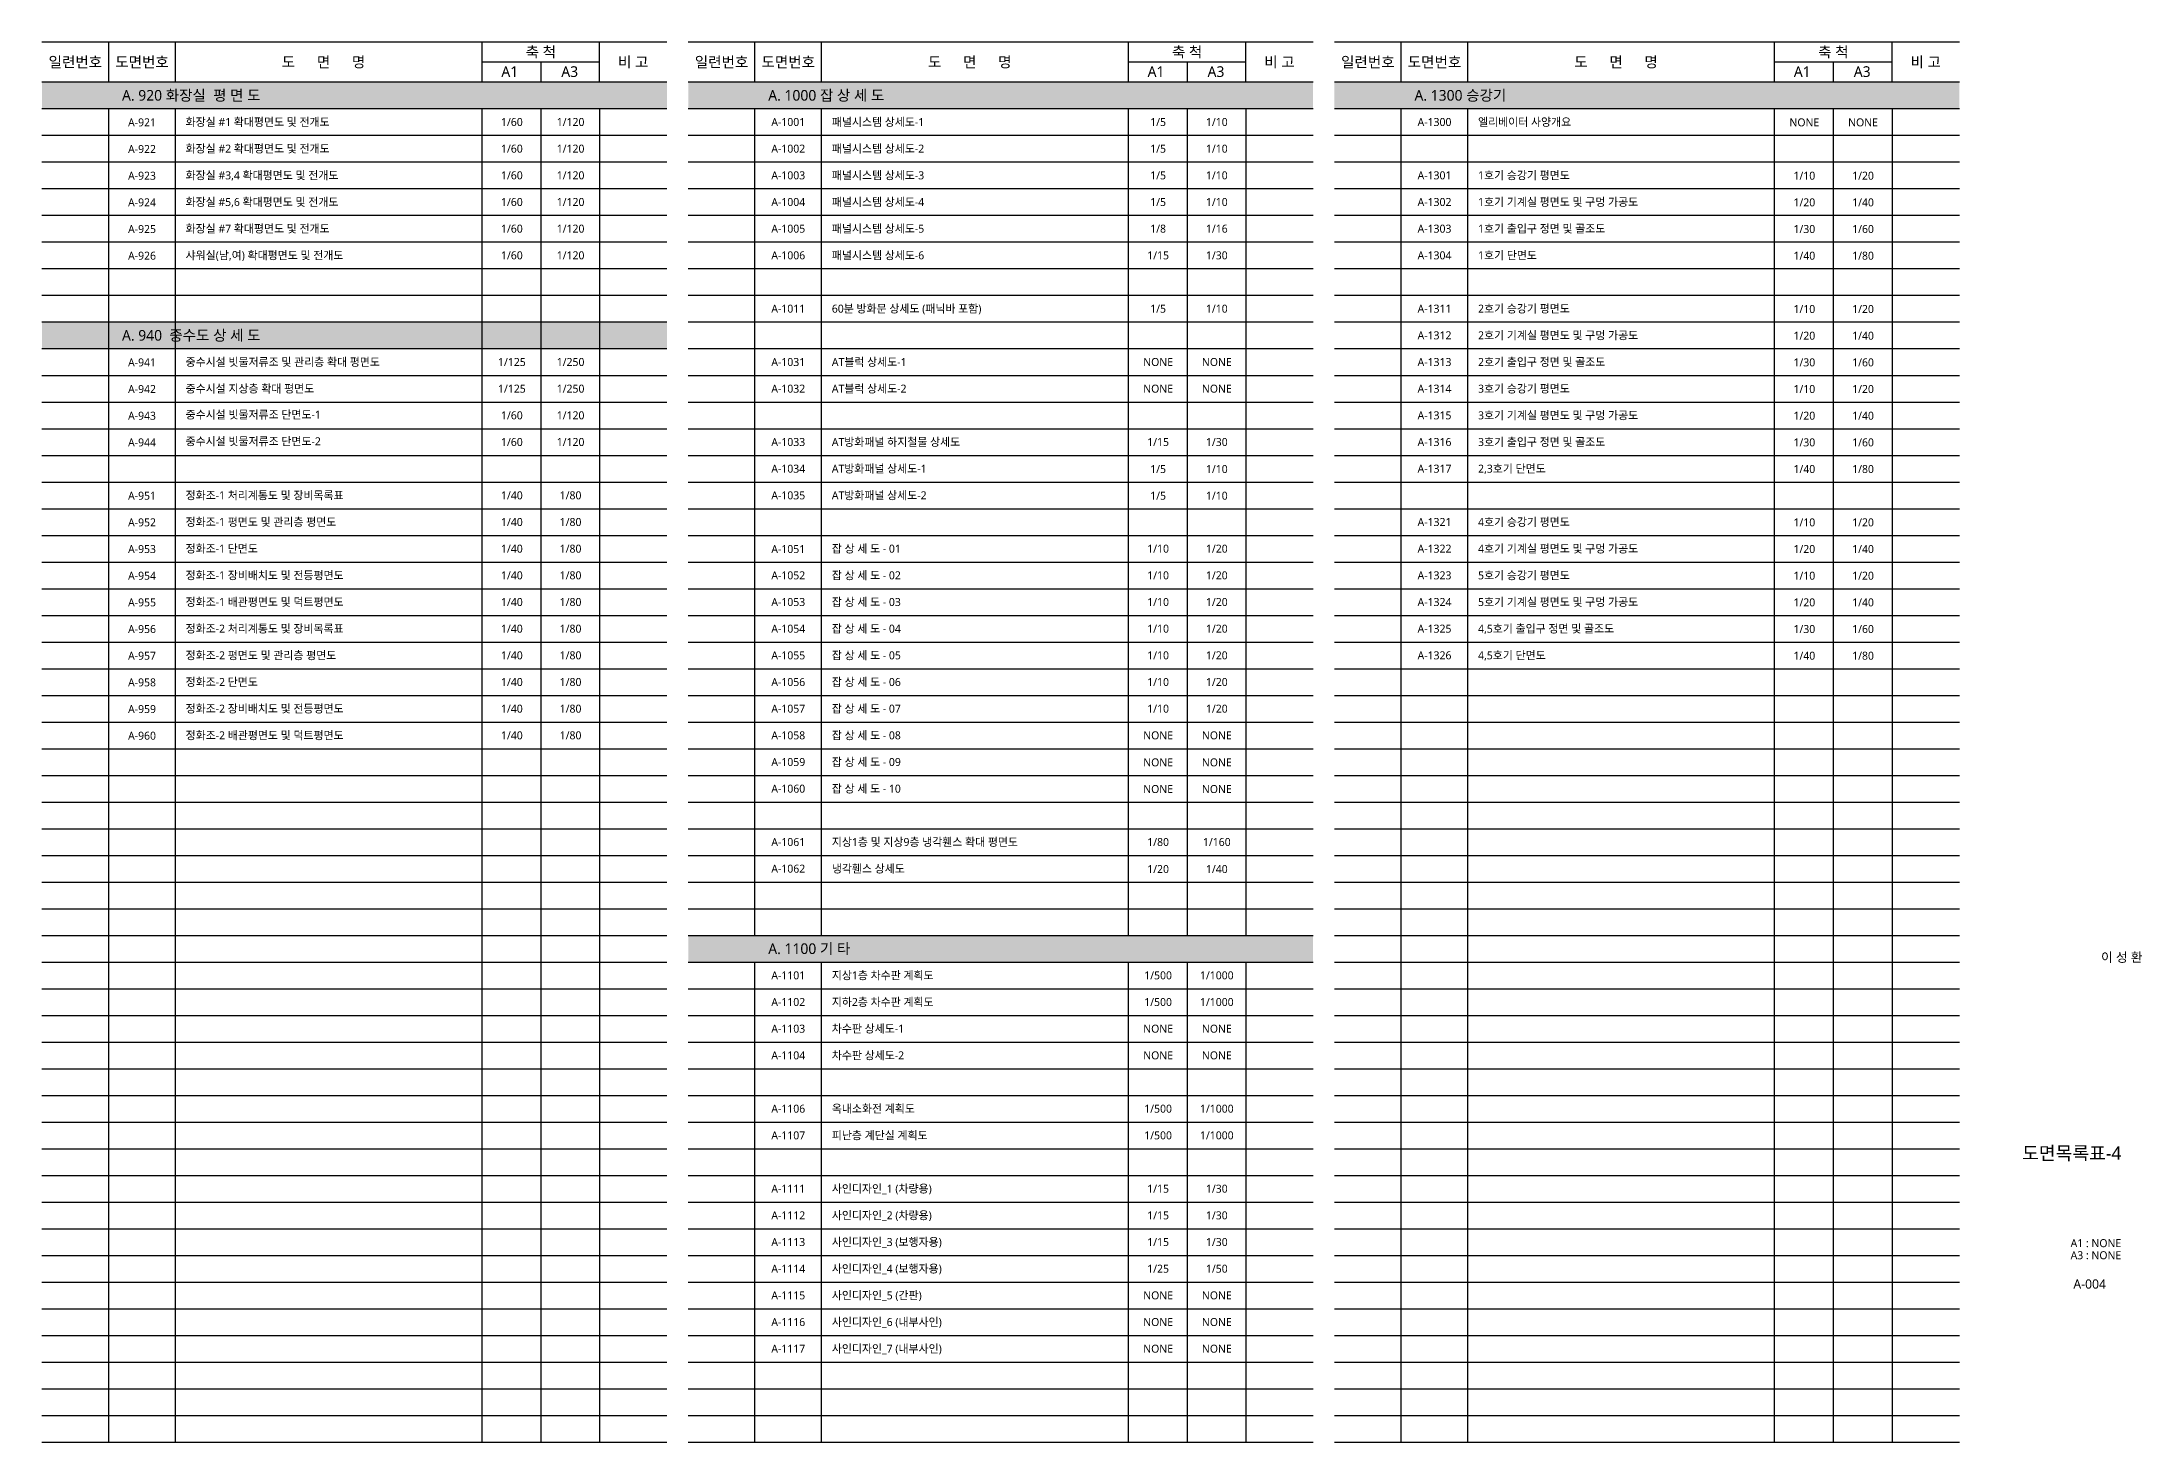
# Model space of a CAD drawing. Header units: millimetres. Extents: x 4153 to 7461, y -2683 to -2158.
# Drawn here: x 6673 to 7461, y -2683 to -2158 of the extents above; entities that cross this region are included whole.
import ezdxf
from ezdxf.enums import TextEntityAlignment as Align

# ---------------------------------------------------------------- set-up
doc = ezdxf.new("R2010")
doc.units = ezdxf.units.MM
doc.layers.get('0').update_dxf_attribs({"linetype": 'CONTINUOUS'})
for name, color, linetype in [('A-BORD-TEXT', 3, 'CONTINUOUS'), ('A-XXXX-SOLD', 252, 'CONTINUOUS'), ('A-XXXX-TABL', 7, 'CONTINUOUS'), ('A-XXXX-TXT2', 3, 'CONTINUOUS')]:
    doc.layers.add(name, color=color, linetype=linetype)
doc.styles.add('맑은고딕', font='malgun.ttf')

# ---------------------------------------------------------------- blocks, each defined once
blk = doc.blocks.new('Table')
at = {"layer": 'A-XXXX-TABL', "color": 2}
for p, q in [((0, 525), (234.25, 525)), ((242.25, 525), (476.5, 525)), ((484.5, 525), (718.75, 525)), ((0, 510), (234.25, 510)), ((242.25, 510), (476.5, 510)), ((484.5, 510), (718.75, 510)), ((0, 0), (234.25, 0)), ((242.25, 0), (476.5, 0)), ((484.5, 0), (718.75, 0))]:
    blk.add_line(p, q, dxfattribs=at)
at = {"layer": 'A-XXXX-TABL'}
for p, q in [((25, 510), (25, 525)), ((50, 510), (50, 525)), ((165, 510), (165, 525)), ((209, 510), (209, 525)), ((267.25, 510), (267.25, 525)), ((292.25, 510), (292.25, 525)), ((407.25, 510), (407.25, 525)), ((451.25, 510), (451.25, 525)), ((509.5, 510), (509.5, 525)), ((534.5, 510), (534.5, 525)), ((649.5, 510), (649.5, 525)), ((693.5, 510), (693.5, 525)), ((165, 517.5), (209, 517.5)), ((187, 517.5), (187, 510)), ((407.25, 517.5), (451.25, 517.5)), ((429.25, 517.5), (429.25, 510)), ((649.5, 517.5), (693.5, 517.5)), ((671.5, 517.5), (671.5, 510)), ((25, 0), (25, 500)), ((50, 0), (50, 500)), ((165, 0), (165, 500)), ((187, 500), (187, 0)), ((209, 500), (209, 0)), ((267.25, 0), (267.25, 500)), ((292.25, 0), (292.25, 500)), ((407.25, 0), (407.25, 500)), ((429.25, 500), (429.25, 0)), ((451.25, 500), (451.25, 0)), ((509.5, 0), (509.5, 500)), ((534.5, 0), (534.5, 500)), ((649.5, 0), (649.5, 500)), ((671.5, 500), (671.5, 0)), ((693.5, 500), (693.5, 0))]:
    blk.add_line(p, q, dxfattribs=at)
at = {"layer": 'A-XXXX-TABL', "color": 3}
for p, q in [((0, 500), (234.25, 500)), ((242.25, 500), (476.5, 500)), ((484.5, 500), (718.75, 500))]:
    blk.add_line(p, q, dxfattribs=at)
at = {"layer": 'A-XXXX-TABL', "color": 8}
for p, q in [((0, 490), (234.25, 490)), ((242.25, 490), (476.5, 490)), ((484.5, 490), (718.75, 490)), ((0, 480), (234.25, 480)), ((242.25, 480), (476.5, 480)), ((484.5, 480), (718.75, 480)), ((0, 470), (234.25, 470)), ((242.25, 470), (476.5, 470)), ((484.5, 470), (718.75, 470)), ((0, 460), (234.25, 460)), ((242.25, 460), (476.5, 460)), ((484.5, 460), (718.75, 460)), ((0, 450), (234.25, 450)), ((242.25, 450), (476.5, 450)), ((484.5, 450), (718.75, 450)), ((0, 440), (234.25, 440)), ((242.25, 440), (476.5, 440)), ((484.5, 440), (718.75, 440)), ((0, 430), (234.25, 430)), ((242.25, 430), (476.5, 430)), ((484.5, 430), (718.75, 430)), ((0, 420), (234.25, 420)), ((242.25, 420), (476.5, 420)), ((484.5, 420), (718.75, 420)), ((0, 410), (234.25, 410)), ((242.25, 410), (476.5, 410)), ((484.5, 410), (718.75, 410)), ((0, 400), (234.25, 400)), ((242.25, 400), (476.5, 400)), ((484.5, 400), (718.75, 400)), ((0, 390), (234.25, 390)), ((242.25, 390), (476.5, 390)), ((484.5, 390), (718.75, 390)), ((0, 380), (234.25, 380)), ((242.25, 380), (476.5, 380)), ((484.5, 380), (718.75, 380)), ((0, 370), (234.25, 370)), ((242.25, 370), (476.5, 370)), ((484.5, 370), (718.75, 370)), ((0, 360), (234.25, 360)), ((242.25, 360), (476.5, 360)), ((484.5, 360), (718.75, 360)), ((0, 350), (234.25, 350)), ((242.25, 350), (476.5, 350)), ((484.5, 350), (718.75, 350)), ((0, 340), (234.25, 340)), ((242.25, 340), (476.5, 340)), ((484.5, 340), (718.75, 340)), ((0, 330), (234.25, 330)), ((242.25, 330), (476.5, 330)), ((484.5, 330), (718.75, 330)), ((0, 320), (234.25, 320)), ((242.25, 320), (476.5, 320)), ((484.5, 320), (718.75, 320)), ((0, 310), (234.25, 310)), ((242.25, 310), (476.5, 310)), ((484.5, 310), (718.75, 310)), ((0, 300), (234.25, 300)), ((242.25, 300), (476.5, 300)), ((484.5, 300), (718.75, 300)), ((0, 290), (234.25, 290)), ((242.25, 290), (476.5, 290)), ((484.5, 290), (718.75, 290)), ((0, 280), (234.25, 280)), ((242.25, 280), (476.5, 280)), ((484.5, 280), (718.75, 280)), ((0, 270), (234.25, 270)), ((242.25, 270), (476.5, 270)), ((484.5, 270), (718.75, 270)), ((0, 260), (234.25, 260)), ((242.25, 260), (476.5, 260)), ((484.5, 260), (718.75, 260)), ((0, 250), (234.25, 250)), ((242.25, 250), (476.5, 250)), ((484.5, 250), (718.75, 250)), ((0, 240), (234.25, 240)), ((242.25, 240), (476.5, 240)), ((484.5, 240), (718.75, 240)), ((0, 230), (234.25, 230)), ((242.25, 230), (476.5, 230)), ((484.5, 230), (718.75, 230)), ((0, 220), (234.25, 220)), ((242.25, 220), (476.5, 220)), ((484.5, 220), (718.75, 220)), ((0, 210), (234.25, 210)), ((242.25, 210), (476.5, 210)), ((484.5, 210), (718.75, 210)), ((0, 200), (234.25, 200)), ((242.25, 200), (476.5, 200)), ((484.5, 200), (718.75, 200)), ((0, 190), (234.25, 190)), ((242.25, 190), (476.5, 190)), ((484.5, 190), (718.75, 190)), ((0, 180), (234.25, 180)), ((242.25, 180), (476.5, 180)), ((484.5, 180), (718.75, 180)), ((0, 170), (234.25, 170)), ((242.25, 170), (476.5, 170)), ((484.5, 170), (718.75, 170)), ((0, 160), (234.25, 160)), ((242.25, 160), (476.5, 160)), ((484.5, 160), (718.75, 160)), ((0, 150), (234.25, 150)), ((242.25, 150), (476.5, 150)), ((484.5, 150), (718.75, 150)), ((0, 140), (234.25, 140)), ((242.25, 140), (476.5, 140)), ((484.5, 140), (718.75, 140)), ((0, 130), (234.25, 130)), ((242.25, 130), (476.5, 130)), ((484.5, 130), (718.75, 130)), ((0, 120), (234.25, 120)), ((242.25, 120), (476.5, 120)), ((484.5, 120), (718.75, 120)), ((0, 110), (234.25, 110)), ((242.25, 110), (476.5, 110)), ((484.5, 110), (718.75, 110)), ((0, 100), (234.25, 100)), ((242.25, 100), (476.5, 100)), ((484.5, 100), (718.75, 100)), ((0, 90), (234.25, 90)), ((242.25, 90), (476.5, 90)), ((484.5, 90), (718.75, 90)), ((0, 80), (234.25, 80)), ((242.25, 80), (476.5, 80)), ((484.5, 80), (718.75, 80)), ((0, 70), (234.25, 70)), ((242.25, 70), (476.5, 70)), ((484.5, 70), (718.75, 70)), ((0, 60), (234.25, 60)), ((242.25, 60), (476.5, 60)), ((484.5, 60), (718.75, 60)), ((0, 50), (234.25, 50)), ((242.25, 50), (476.5, 50)), ((484.5, 50), (718.75, 50)), ((0, 40), (234.25, 40)), ((242.25, 40), (476.5, 40)), ((484.5, 40), (718.75, 40)), ((0, 30), (234.25, 30)), ((242.25, 30), (476.5, 30)), ((484.5, 30), (718.75, 30)), ((0, 20), (234.25, 20)), ((242.25, 20), (476.5, 20)), ((484.5, 20), (718.75, 20)), ((0, 10), (234.25, 10)), ((242.25, 10), (476.5, 10)), ((484.5, 10), (718.75, 10))]:
    blk.add_line(p, q, dxfattribs=at)

msp = doc.modelspace()

# ---------------------------------------------------------------- hatches: boundary and pattern name
at = {"layer": 'A-XXXX-SOLD'}
h = msp.add_hatch(color=256, dxfattribs=at)
h.dxf.hatch_style = 1
h.paths.add_polyline_path([(6673.36, -2183.48), (6673.36, -2173.48), (6907.61, -2173.48), (6907.61, -2183.48)])
h = msp.add_hatch(color=256, dxfattribs=at)
h.dxf.hatch_style = 1
h.paths.add_polyline_path([(7157.86, -2183.48), (7157.86, -2173.48), (7392.11, -2173.48), (7392.11, -2183.48)])
h = msp.add_hatch(color=256, dxfattribs=at)
h.dxf.hatch_style = 1
h.paths.add_polyline_path([(6673.36, -2273.48), (6673.36, -2263.48), (6907.61, -2263.48), (6907.61, -2273.48)])

# ---------------------------------------------------------------- linework, layer by layer
at = {"layer": 'A-XXXX-TABL', "color": 3}
for p, q in [((7157.86, -2173.48), (7392.11, -2173.48)), ((7157.86, -2183.48), (7392.11, -2183.48)), ((6673.36, -2263.48), (6907.61, -2263.48)), ((6673.36, -2273.48), (6907.61, -2273.48))]:
    msp.add_line(p, q, dxfattribs=at)

# ---------------------------------------------------------------- texts
at = {"layer": 'A-BORD-TEXT', "style": '맑은고딕'}
for s, p in [('이 성 환', (7460.75, -2503.45)), ('A-004', (7447.06, -2625.98))]:
    msp.add_text(s, height=3.5, dxfattribs=at).set_placement(p, align=Align.RIGHT)
msp.add_text('도면목록표-4', height=5, dxfattribs=at).set_placement((7434.24, -2575.15), align=Align.MIDDLE_CENTER)
for s, p in [('A1 : NONE', (7433.81, -2610.41)), ('A3 : NONE', (7433.81, -2614.94))]:
    msp.add_text(s, height=3, dxfattribs=at).set_placement(p)
at = {"layer": 'A-XXXX-TXT2', "style": '맑은고딕'}
for s, height, p in [('일련번호', 4, (6685.86, -2165.98)), ('도면번호', 4, (6710.86, -2165.98)), ('도      면      명', 4, (6778.9, -2165.98)), ('축 척', 4, (6860.37, -2162.23)), ('비 고', 4, (6894.99, -2165.98)), ('일련번호', 4, (6928.11, -2165.98)), ('도면번호', 4, (6953.11, -2165.98)), ('도      면      명', 4, (7021.15, -2165.98)), ('축 척', 4, (7102.62, -2162.23)), ('비 고', 4, (7137.24, -2165.98)), ('일련번호', 4, (7170.36, -2165.98)), ('도면번호', 4, (7195.36, -2165.98)), ('도      면      명', 4, (7263.4, -2165.98)), ('축 척', 4, (7344.87, -2162.23)), ('비 고', 4, (7379.49, -2165.98)), ('A1', 4, (7333.22, -2169.58)), ('A3', 4, (7355.69, -2169.58)), ('A-1300', 3, (7195.36, -2188.48)), ('NONE', 3, (7334, -2188.62)), ('NONE', 3, (7356, -2188.62)), ('A-922', 3, (6710.86, -2198.62)), ('1/60', 3, (6849.5, -2198.48)), ('1/120', 3, (6871.5, -2198.48)), ('A-1002', 3, (6953.11, -2198.48)), ('1/5', 3, (7091.75, -2198.48)), ('1/10', 3, (7113.75, -2198.48)), ('A-923', 3, (6710.86, -2208.62)), ('1/60', 3, (6849.5, -2208.48)), ('1/120', 3, (6871.5, -2208.48)), ('A-1003', 3, (6953.11, -2208.48)), ('1/5', 3, (7091.75, -2208.48)), ('1/10', 3, (7113.75, -2208.48)), ('A-1301', 3, (7195.36, -2208.48)), ('1/10', 3, (7334, -2208.62)), ('1/20', 3, (7356, -2208.62)), ('A-924', 3, (6710.86, -2218.62)), ('1/60', 3, (6849.5, -2218.48)), ('1/120', 3, (6871.5, -2218.48)), ('A-1004', 3, (6953.11, -2218.48)), ('1/5', 3, (7091.75, -2218.48)), ('1/10', 3, (7113.75, -2218.48)), ('A-1302', 3, (7195.36, -2218.48)), ('1/20', 3, (7334, -2218.62)), ('1/40', 3, (7356, -2218.62)), ('A-925', 3, (6710.86, -2228.62)), ('1/60', 3, (6849.5, -2228.48)), ('1/120', 3, (6871.5, -2228.48)), ('A-1005', 3, (6953.11, -2228.48)), ('1/8', 3, (7091.75, -2228.48)), ('1/16', 3, (7113.75, -2228.48)), ('A-1303', 3, (7195.36, -2228.48)), ('1/30', 3, (7334, -2228.62)), ('1/60', 3, (7356, -2228.62)), ('A-926', 3, (6710.86, -2238.62)), ('1/60', 3, (6849.5, -2238.48)), ('1/120', 3, (6871.5, -2238.48)), ('A-1006', 3, (6953.11, -2238.48)), ('1/15', 3, (7091.75, -2238.48)), ('1/30', 3, (7113.75, -2238.48)), ('A-1304', 3, (7195.36, -2238.48)), ('1/40', 3, (7334, -2238.62)), ('1/80', 3, (7356, -2238.62)), ('A-1011', 3, (6953.11, -2258.48)), ('1/5', 3, (7091.75, -2258.48)), ('1/10', 3, (7113.75, -2258.48)), ('A-1311', 3, (7195.36, -2258.48)), ('1/10', 3, (7334, -2258.62)), ('1/20', 3, (7356, -2258.62)), ('A-1312', 3, (7195.36, -2268.48)), ('1/20', 3, (7334, -2268.62)), ('1/40', 3, (7356, -2268.62)), ('A-941', 3, (6710.86, -2278.62)), ('1/125', 3, (6849.5, -2278.48)), ('1/250', 3, (6871.5, -2278.48)), ('A-1031', 3, (6953.11, -2278.48)), ('NONE', 3, (7091.75, -2278.48)), ('NONE', 3, (7113.75, -2278.48)), ('A-1313', 3, (7195.36, -2278.48)), ('1/30', 3, (7334, -2278.62)), ('1/60', 3, (7356, -2278.62)), ('A-942', 3, (6710.86, -2288.62)), ('1/125', 3, (6849.5, -2288.48)), ('1/250', 3, (6871.5, -2288.48)), ('A-1032', 3, (6953.11, -2288.48)), ('NONE', 3, (7091.75, -2288.48)), ('NONE', 3, (7113.75, -2288.48)), ('A-1314', 3, (7195.36, -2288.48)), ('1/10', 3, (7334, -2288.62)), ('1/20', 3, (7356, -2288.62)), ('A-943', 3, (6710.86, -2298.62)), ('1/60', 3, (6849.5, -2298.48)), ('1/120', 3, (6871.5, -2298.48)), ('A-1315', 3, (7195.36, -2298.48)), ('1/20', 3, (7334, -2298.62)), ('1/40', 3, (7356, -2298.62)), ('A-944', 3, (6710.86, -2308.62)), ('1/60', 3, (6849.5, -2308.48)), ('1/120', 3, (6871.5, -2308.48)), ('A-1033', 3, (6953.11, -2308.48)), ('1/15', 3, (7091.75, -2308.48)), ('1/30', 3, (7113.75, -2308.48)), ('A-1316', 3, (7195.36, -2308.48)), ('1/30', 3, (7334, -2308.62)), ('1/60', 3, (7356, -2308.62)), ('A-1034', 3, (6953.11, -2318.48)), ('1/5', 3, (7091.75, -2318.62)), ('1/10', 3, (7113.75, -2318.62)), ('A-1317', 3, (7195.36, -2318.48)), ('1/40', 3, (7334, -2318.62)), ('1/80', 3, (7356, -2318.62)), ('A-951', 3, (6710.86, -2328.62)), ('1/40', 3, (6849.5, -2328.48)), ('1/80', 3, (6871.5, -2328.48)), ('A-1035', 3, (6953.11, -2328.48)), ('1/5', 3, (7091.75, -2328.62)), ('1/10', 3, (7113.75, -2328.62)), ('A-952', 3, (6710.86, -2338.62)), ('1/40', 3, (6849.5, -2338.48)), ('1/80', 3, (6871.5, -2338.48)), ('A-1321', 3, (7195.36, -2338.48)), ('1/10', 3, (7334, -2338.62)), ('1/20', 3, (7356, -2338.62)), ('A-953', 3, (6710.86, -2348.62)), ('1/40', 3, (6849.5, -2348.48)), ('1/80', 3, (6871.5, -2348.48)), ('A-1051', 3, (6953.11, -2348.62)), ('1/10', 3, (7091.75, -2348.48)), ('1/20', 3, (7113.75, -2348.48)), ('A-1322', 3, (7195.36, -2348.48)), ('1/20', 3, (7334, -2348.62)), ('1/40', 3, (7356, -2348.62)), ('A-954', 3, (6710.86, -2358.62)), ('1/40', 3, (6849.5, -2358.48)), ('1/80', 3, (6871.5, -2358.48)), ('A-1052', 3, (6953.11, -2358.48)), ('1/10', 3, (7091.75, -2358.48)), ('1/20', 3, (7113.75, -2358.48)), ('A-1323', 3, (7195.36, -2358.48)), ('1/10', 3, (7334, -2358.62)), ('1/20', 3, (7356, -2358.62)), ('A-955', 3, (6710.86, -2368.62)), ('1/40', 3, (6849.5, -2368.48)), ('1/80', 3, (6871.5, -2368.48)), ('A-1053', 3, (6953.11, -2368.48)), ('1/10', 3, (7091.75, -2368.48)), ('1/20', 3, (7113.75, -2368.48)), ('A-1324', 3, (7195.36, -2368.48)), ('1/20', 3, (7334, -2368.62)), ('1/40', 3, (7356, -2368.62)), ('A-956', 3, (6710.86, -2378.62)), ('1/40', 3, (6849.5, -2378.48)), ('1/80', 3, (6871.5, -2378.48)), ('A-1054', 3, (6953.11, -2378.48)), ('1/10', 3, (7091.75, -2378.48)), ('1/20', 3, (7113.75, -2378.48)), ('A-1325', 3, (7195.36, -2378.48)), ('1/30', 3, (7334, -2378.62)), ('1/60', 3, (7356, -2378.62)), ('A-957', 3, (6710.86, -2388.62)), ('1/40', 3, (6849.5, -2388.48)), ('1/80', 3, (6871.5, -2388.48)), ('A-1055', 3, (6953.11, -2388.48)), ('1/10', 3, (7091.75, -2388.48)), ('1/20', 3, (7113.75, -2388.48)), ('A-1326', 3, (7195.36, -2388.48)), ('1/40', 3, (7334, -2388.62)), ('1/80', 3, (7356, -2388.62)), ('A-958', 3, (6710.86, -2398.62)), ('1/40', 3, (6849.5, -2398.48)), ('1/80', 3, (6871.5, -2398.48)), ('A-1056', 3, (6953.11, -2398.48)), ('1/10', 3, (7091.75, -2398.48)), ('1/20', 3, (7113.75, -2398.48)), ('A-959', 3, (6710.86, -2408.62)), ('1/40', 3, (6849.5, -2408.48)), ('1/80', 3, (6871.5, -2408.48)), ('A-1057', 3, (6953.11, -2408.48)), ('1/10', 3, (7091.75, -2408.48)), ('1/20', 3, (7113.75, -2408.48)), ('A-960', 3, (6710.86, -2418.62)), ('1/40', 3, (6849.5, -2418.48)), ('1/80', 3, (6871.5, -2418.48)), ('A-1058', 3, (6953.11, -2418.48)), ('NONE', 3, (7091.75, -2418.48)), ('NONE', 3, (7113.75, -2418.48)), ('A-1059', 3, (6953.11, -2428.48)), ('NONE', 3, (7091.75, -2428.62)), ('NONE', 3, (7113.75, -2428.62)), ('A-1060', 3, (6953.11, -2438.48)), ('NONE', 3, (7091.75, -2438.62)), ('NONE', 3, (7113.75, -2438.62)), ('A-1061', 3, (6953.11, -2458.48)), ('1/80', 3, (7091.75, -2458.48)), ('1/160', 3, (7113.75, -2458.48)), ('A-1062', 3, (6953.11, -2468.48)), ('1/20', 3, (7091.75, -2468.62)), ('1/40', 3, (7113.75, -2468.62)), ('A-1102', 3, (6953.11, -2518.48)), ('1/500', 3, (7091.75, -2518.48)), ('1/1000', 3, (7113.75, -2518.48)), ('A-1103', 3, (6953.11, -2528.48)), ('NONE', 3, (7091.75, -2528.48)), ('NONE', 3, (7113.75, -2528.48)), ('A-1104', 3, (6953.11, -2538.48)), ('NONE', 3, (7091.75, -2538.48)), ('NONE', 3, (7113.75, -2538.48)), ('A-1106', 3, (6953.11, -2558.48)), ('1/500', 3, (7091.75, -2558.48)), ('1/1000', 3, (7113.75, -2558.48)), ('A-1107', 3, (6953.11, -2568.48)), ('1/500', 3, (7091.75, -2568.48)), ('1/1000', 3, (7113.75, -2568.48)), ('A-1111', 3, (6953.11, -2588.48)), ('1/15', 3, (7091.75, -2588.48)), ('1/30', 3, (7113.75, -2588.48)), ('A-1112', 3, (6953.11, -2598.48)), ('1/15', 3, (7091.75, -2598.48)), ('1/30', 3, (7113.75, -2598.48)), ('A-1113', 3, (6953.11, -2608.48)), ('1/15', 3, (7091.75, -2608.48)), ('1/30', 3, (7113.75, -2608.48)), ('A-1114', 3, (6953.11, -2618.48)), ('1/25', 3, (7091.75, -2618.48)), ('1/50', 3, (7113.75, -2618.48)), ('A-1115', 3, (6953.11, -2628.48)), ('NONE', 3, (7091.75, -2628.48)), ('NONE', 3, (7113.75, -2628.48)), ('A-1116', 3, (6953.11, -2638.48)), ('NONE', 3, (7091.75, -2638.48)), ('NONE', 3, (7113.75, -2638.48)), ('A-1117', 3, (6953.11, -2648.48)), ('NONE', 3, (7091.75, -2648.48)), ('NONE', 3, (7113.75, -2648.48))]:
    msp.add_text(s, height=height, dxfattribs=at).set_placement(p, align=Align.MIDDLE_CENTER)
for s, height, p in [('A. 1300 승강기', 4, (7187.86, -2178.48)), ('엘리베이터 사양개요', 3, (7211.69, -2188.48)), ('화장실 #2 확대평면도 및 전개도', 3, (6727.19, -2198.48)), ('패널시스템 상세도-2', 3, (6969.44, -2198.48)), ('화장실 #3,4 확대평면도 및 전개도', 3, (6727.19, -2208.48)), ('패널시스템 상세도-3', 3, (6969.44, -2208.48)), ('1호기 승강기 평면도', 3, (7211.69, -2208.48)), ('화장실 #5,6 확대평면도 및 전개도', 3, (6727.19, -2218.48)), ('패널시스템 상세도-4', 3, (6969.44, -2218.48)), ('1호기 기계실 평면도 및 구멍 가공도', 3, (7211.69, -2218.48)), ('화장실 #7 확대평면도 및 전개도', 3, (6727.19, -2228.48)), ('패널시스템 상세도-5', 3, (6969.44, -2228.48)), ('1호기 출입구 정면 및 골조도', 3, (7211.69, -2228.48)), ('샤워실(남,여) 확대평면도 및 전개도', 3, (6727.19, -2238.48)), ('패널시스템 상세도-6', 3, (6969.44, -2238.48)), ('1호기 단면도', 3, (7211.69, -2238.48)), ('60분 방화문 상세도 (패닉바 포함)', 3, (6969.44, -2258.48)), ('2호기 승강기 평면도', 3, (7211.69, -2258.48)), ('A. 940  중수도 상 세 도', 4, (6703.36, -2268.48)), ('2호기 기계실 평면도 및 구멍 가공도', 3, (7211.69, -2268.48)), ('중수시설 빗물저류조 및 관리층 확대 평면도', 3, (6727.19, -2278.48)), ('AT블럭 상세도-1', 3, (6969.44, -2278.48)), ('2호기 출입구 정면 및 골조도', 3, (7211.69, -2278.48)), ('중수시설 지상층 확대 평면도', 3, (6727.19, -2288.48)), ('AT블럭 상세도-2', 3, (6969.44, -2288.48)), ('3호기 승강기 평면도', 3, (7211.69, -2288.48)), ('중수시설 빗물저류조 단면도-1', 3, (6727.19, -2298.23)), ('3호기 기계실 평면도 및 구멍 가공도', 3, (7211.69, -2298.48)), ('중수시설 빗물저류조 단면도-2', 3, (6727.19, -2308.23)), ('AT방화패널 하지철물 상세도', 3, (6969.44, -2308.48)), ('3호기 출입구 정면 및 골조도', 3, (7211.69, -2308.48)), ('AT방화패널 상세도-1', 3, (6969.44, -2318.48)), ('2,3호기 단면도', 3, (7211.69, -2318.48)), ('정화조-1 처리계통도 및 장비목록표', 3, (6727.19, -2328.48)), ('AT방화패널 상세도-2', 3, (6969.44, -2328.48)), ('정화조-1 평면도 및 관리층 평면도', 3, (6727.19, -2338.48)), ('4호기 승강기 평면도', 3, (7211.69, -2338.48)), ('정화조-1 단면도', 3, (6727.19, -2348.48)), ('잡 상 세 도 - 01', 3, (6969.44, -2348.48)), ('4호기 기계실 평면도 및 구멍 가공도', 3, (7211.69, -2348.48)), ('정화조-1 장비배치도 및 전등평면도', 3, (6727.19, -2358.48)), ('잡 상 세 도 - 02', 3, (6969.44, -2358.48)), ('5호기 승강기 평면도', 3, (7211.69, -2358.48)), ('정화조-1 배관평면도 및 덕트평면도', 3, (6727.19, -2368.48)), ('잡 상 세 도 - 03', 3, (6969.44, -2368.48)), ('5호기 기계실 평면도 및 구멍 가공도', 3, (7211.69, -2368.48)), ('정화조-2 처리계통도 및 장비목록표', 3, (6727.19, -2378.48)), ('잡 상 세 도 - 04', 3, (6969.44, -2378.48)), ('4,5호기 출입구 정면 및 골조도', 3, (7211.69, -2378.48)), ('정화조-2 평면도 및 관리층 평면도', 3, (6727.19, -2388.48)), ('잡 상 세 도 - 05', 3, (6969.44, -2388.48)), ('4,5호기 단면도', 3, (7211.69, -2388.48)), ('정화조-2 단면도', 3, (6727.19, -2398.48)), ('잡 상 세 도 - 06', 3, (6969.44, -2398.48)), ('정화조-2 장비배치도 및 전등평면도', 3, (6727.19, -2408.48)), ('잡 상 세 도 - 07', 3, (6969.44, -2408.48)), ('정화조-2 배관평면도 및 덕트평면도', 3, (6727.19, -2418.48)), ('잡 상 세 도 - 08', 3, (6969.44, -2418.48)), ('잡 상 세 도 - 09', 3, (6969.44, -2428.48)), ('잡 상 세 도 - 10', 3, (6969.44, -2438.48)), ('지상1층 및 지상9층 냉각휀스 확대 평면도', 3, (6969.44, -2458.48)), ('냉각휀스 상세도', 3, (6969.44, -2468.48)), ('지하2층 차수판 계획도', 3, (6969.44, -2518.48)), ('차수판 상세도-1', 3, (6969.44, -2528.48)), ('차수판 상세도-2', 3, (6969.44, -2538.48)), ('옥내소화전 계획도', 3, (6969.44, -2558.48)), ('피난층 계단실 계획도', 3, (6969.44, -2568.48)), ('사인디자인_1 (차량용)', 3, (6969.44, -2588.48)), ('사인디자인_2 (차량용)', 3, (6969.44, -2598.48)), ('사인디자인_3 (보행자용)', 3, (6969.44, -2608.48)), ('사인디자인_4 (보행자용)', 3, (6969.44, -2618.48)), ('사인디자인_5 (간판)', 3, (6969.44, -2628.48)), ('사인디자인_6 (내부사인)', 3, (6969.44, -2638.48)), ('사인디자인_7 (내부사인)', 3, (6969.44, -2648.48))]:
    msp.add_text(s, height=height, dxfattribs=at).set_placement(p, align=Align.MIDDLE_LEFT)

# ---------------------------------------------------------------- wipeouts: each hides what was drawn before it
msp.add_wipeout([(6915.61, -2173.48), (6915.61, -2183.48), (7149.86, -2183.48), (7149.86, -2173.48)])

# ---------------------------------------------------------------- next in the draw order: hatches: boundary and pattern name
at = {"layer": 'A-XXXX-SOLD'}
h = msp.add_hatch(color=256, dxfattribs=at)
h.dxf.hatch_style = 1
h.paths.add_polyline_path([(6915.61, -2183.48), (6915.61, -2173.48), (7149.86, -2173.48), (7149.86, -2183.48)])

# ---------------------------------------------------------------- next in the draw order: linework, layer by layer
at = {"layer": 'A-XXXX-TABL', "color": 3}
for p, q in [((6915.61, -2173.48), (7149.86, -2173.48)), ((6915.61, -2183.48), (7149.86, -2183.48))]:
    msp.add_line(p, q, dxfattribs=at)

# ---------------------------------------------------------------- next in the draw order: block references
msp.add_blockref('Table', (6673.36, -2683.48))

# ---------------------------------------------------------------- next in the draw order: texts
at = {"layer": 'A-XXXX-TXT2', "style": '맑은고딕'}
for s, height, p in [('A1', 4, (7090.97, -2169.58)), ('A3', 4, (7113.44, -2169.58)), ('A-1001', 3, (6953.11, -2188.48)), ('1/5', 3, (7091.75, -2188.48)), ('1/10', 3, (7113.75, -2188.48))]:
    msp.add_text(s, height=height, dxfattribs=at).set_placement(p, align=Align.MIDDLE_CENTER)
for s, height, p in [('A. 1000 잡 상 세 도', 4, (6945.61, -2178.48)), ('패널시스템 상세도-1', 3, (6969.44, -2188.48))]:
    msp.add_text(s, height=height, dxfattribs=at).set_placement(p, align=Align.MIDDLE_LEFT)

# ---------------------------------------------------------------- next in the draw order: wipeouts: each hides what was drawn before it
for points in [[(6673.36, -2173.48), (6673.36, -2183.48), (6907.61, -2183.48), (6907.61, -2173.48)], [(6915.61, -2493.48), (6915.61, -2503.48), (7149.86, -2503.48), (7149.86, -2493.48)]]:
    msp.add_wipeout(points)

# ---------------------------------------------------------------- next in the draw order: hatches: boundary and pattern name
at = {"layer": 'A-XXXX-SOLD'}
h = msp.add_hatch(color=256, dxfattribs=at)
h.dxf.hatch_style = 1
h.paths.add_polyline_path([(6673.36, -2183.48), (6673.36, -2173.48), (6907.61, -2173.48), (6907.61, -2183.48)])
h = msp.add_hatch(color=256, dxfattribs=at)
h.dxf.hatch_style = 1
h.paths.add_polyline_path([(6915.61, -2503.48), (6915.61, -2493.48), (7149.86, -2493.48), (7149.86, -2503.48)])

# ---------------------------------------------------------------- next in the draw order: linework, layer by layer
at = {"layer": 'A-XXXX-TABL', "color": 3}
for p, q in [((6673.36, -2173.48), (6907.61, -2173.48)), ((6673.36, -2183.48), (6907.61, -2183.48)), ((6915.61, -2493.48), (7149.86, -2493.48)), ((6915.61, -2503.48), (7149.86, -2503.48))]:
    msp.add_line(p, q, dxfattribs=at)

# ---------------------------------------------------------------- next in the draw order: texts
at = {"layer": 'A-XXXX-TXT2', "style": '맑은고딕'}
for s, height, p in [('A1', 4, (6848.72, -2169.58)), ('A3', 4, (6871.19, -2169.58)), ('A-921', 3, (6710.86, -2188.62)), ('1/60', 3, (6849.5, -2188.48)), ('1/120', 3, (6871.5, -2188.48)), ('A-1101', 3, (6953.11, -2508.48)), ('1/500', 3, (7091.75, -2508.48)), ('1/1000', 3, (7113.75, -2508.48))]:
    msp.add_text(s, height=height, dxfattribs=at).set_placement(p, align=Align.MIDDLE_CENTER)
for s, height, p in [('A. 920 화장실  평 면 도', 4, (6703.36, -2178.48)), ('화장실 #1 확대평면도 및 전개도', 3, (6727.19, -2188.48)), ('A. 1100 기 타', 4, (6945.61, -2498.48)), ('지상1층 차수판 계획도', 3, (6969.44, -2508.48))]:
    msp.add_text(s, height=height, dxfattribs=at).set_placement(p, align=Align.MIDDLE_LEFT)

doc.saveas('drawing.dxf')
